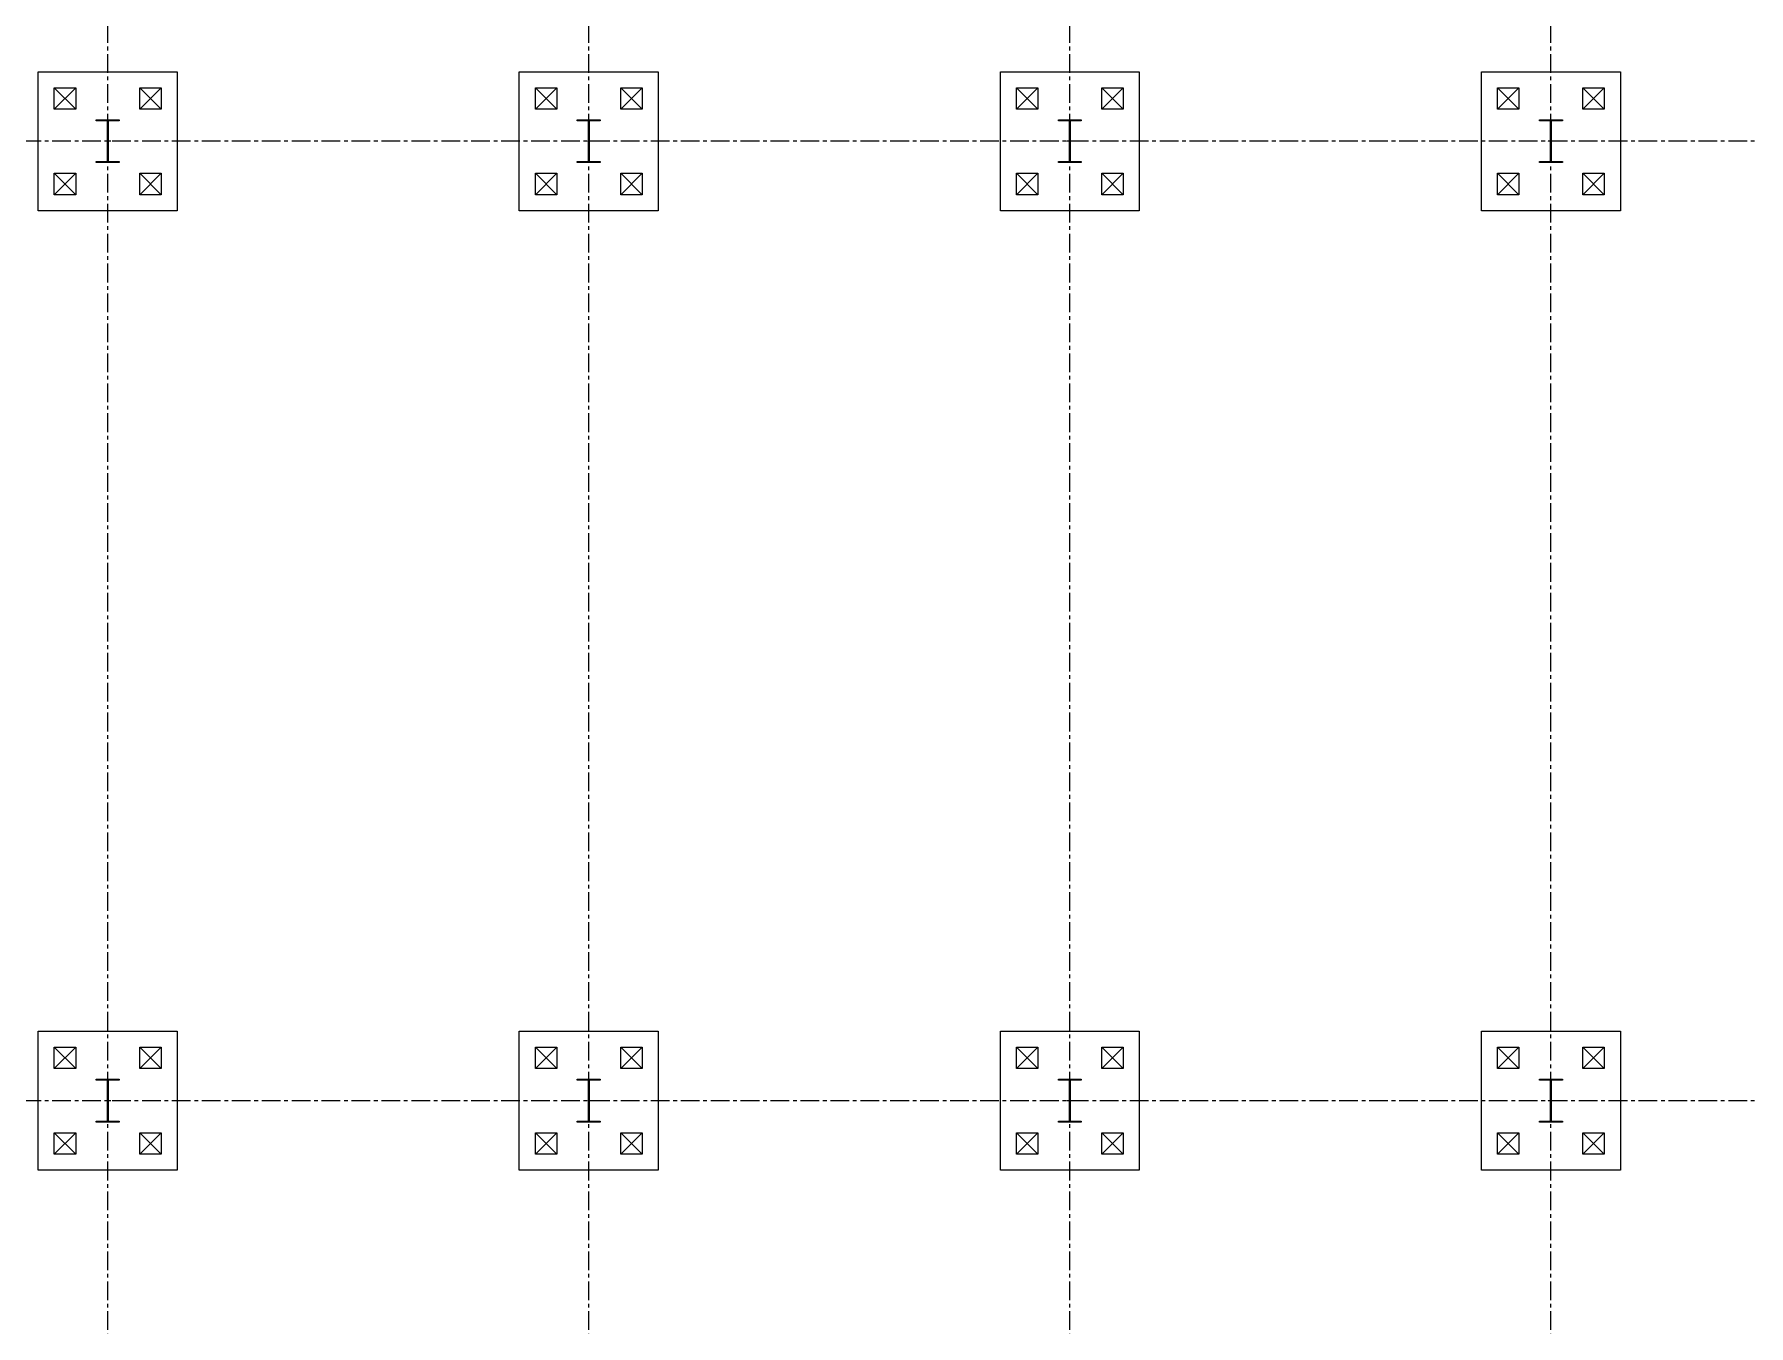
# Model space of a CAD drawing. Extents: x 782294 to 1727252, y -631030 to 17645.
# Drawn here: x 1136604 to 1168680, y -573578 to -549418 of the extents above; entities that cross this region are included whole.
import ezdxf

# ---------------------------------------------------------------- set-up
doc = ezdxf.new("R2010")
doc.units = 0
doc.linetypes.add('CENTER', pattern=[2, 1.25, -0.25, 0.25, -0.25])
for name, color, linetype in [('!ZN3-铝板幕墙-3', 3, 'Continuous'), ('A-AXIS-DP', 126, 'Continuous'), ('DOTE', 1, 'CENTER'), ('S-DOTE1', 140, 'CENTER'), ('S-HATCH1-W', 252, 'Continuous')]:
    doc.layers.add(name, color=color, linetype=linetype)
doc.layers.add('S-col', color=2, linetype='Continuous', lineweight=0)
doc.layers.add('S-zhuang', color=1, linetype='Continuous', lineweight=0)

# ---------------------------------------------------------------- blocks, each defined once
blk = doc.blocks.new('20250821100720')
at = {"layer": 'DOTE', "ltscale": 280}
for p, q in [((139000, -8180), (139000, 83777.4)), ((148000, -8180), (148000, 83777.4)), ((157000, -8180), (157000, 83777.4)), ((166000, -8180), (166000, 83777.4)), ((195431, 35900), (-7455.8, 35900)), ((195431, 17950), (-7455.8, 17950))]:
    blk.add_line(p, q, dxfattribs=at)
blk = doc.blocks.new('S-ZHUANG-400')
at = {"layer": 'S-zhuang'}
for p, q in [((200, -200), (-200, 200)), ((-200, -200), (200, 200))]:
    blk.add_line(p, q, dxfattribs=at)
blk.add_lwpolyline([(-200, 200), (200, 200), (200, -200), (-200, -200)], close=True, dxfattribs=at)
blk = doc.blocks.new('CT4')
at = {"layer": 'S-DOTE1', "ltscale": 0.25}
for p, q in [((-99971, -169242), (-100091, -169242)), ((-100031, -169182), (-100031, -169302))]:
    blk.add_line(p, q, dxfattribs=at)
at = {"layer": 'S-HATCH1-W'}
blk.add_lwpolyline([(-101331, -170542), (-101331, -167942), (-98731, -167942), (-98731, -170542)], close=True, dxfattribs=at)
at = {"layer": 'S-zhuang', "rotation": 90}
for p in [(-100831, -168442), (-99231, -168442), (-100831, -170042), (-99231, -170042)]:
    blk.add_blockref('S-ZHUANG-400', p, dxfattribs=at)
blk = doc.blocks.new('A$C46867589')
at = {"layer": 'S-col'}
for points in [[(138785, 36300), (139215, 36300), (139215, 36282), (139006, 36282), (139006, 35518), (139215, 35518), (139215, 35500), (138785, 35500), (138785, 35518), (138994, 35518), (138994, 36282), (138785, 36282)], [(147785, 36300), (148215, 36300), (148215, 36282), (148006, 36282), (148006, 35518), (148215, 35518), (148215, 35500), (147785, 35500), (147785, 35518), (147994, 35518), (147994, 36282), (147785, 36282)], [(156785, 36300), (157215, 36300), (157215, 36282), (157006, 36282), (157006, 35518), (157215, 35518), (157215, 35500), (156785, 35500), (156785, 35518), (156994, 35518), (156994, 36282), (156785, 36282)], [(165785, 36300), (166215, 36300), (166215, 36282), (166006, 36282), (166006, 35518), (166215, 35518), (166215, 35500), (165785, 35500), (165785, 35518), (165994, 35518), (165994, 36282), (165785, 36282)], [(138785, 18350), (139215, 18350), (139215, 18332), (139006, 18332), (139006, 17568), (139215, 17568), (139215, 17550), (138785, 17550), (138785, 17568), (138994, 17568), (138994, 18332), (138785, 18332)], [(147785, 18350), (148215, 18350), (148215, 18332), (148006, 18332), (148006, 17568), (148215, 17568), (148215, 17550), (147785, 17550), (147785, 17568), (147994, 17568), (147994, 18332), (147785, 18332)], [(156785, 18350), (157215, 18350), (157215, 18332), (157006, 18332), (157006, 17568), (157215, 17568), (157215, 17550), (156785, 17550), (156785, 17568), (156994, 17568), (156994, 18332), (156785, 18332)], [(165785, 18350), (166215, 18350), (166215, 18332), (166006, 18332), (166006, 17568), (166215, 17568), (166215, 17550), (165785, 17550), (165785, 17568), (165994, 17568), (165994, 18332), (165785, 18332)]]:
    blk.add_lwpolyline(points, close=True, dxfattribs=at)
at = {"layer": 'S-zhuang'}
for p in [(239031, 205142), (248031, 205142), (257031, 205142), (266031, 205142), (239031, 187192), (248031, 187192), (257031, 187192), (266031, 187192)]:
    blk.add_blockref('CT4', p, dxfattribs=at)

msp = doc.modelspace()

# ---------------------------------------------------------------- block references
at = {"layer": '!ZN3-铝板幕墙-3', "ltscale": 1750}
msp.add_blockref('A$C46867589', (998978.7, -587318.4), dxfattribs=at)
at = {"layer": 'A-AXIS-DP', "ltscale": 2800}
msp.add_blockref('20250821100720', (998978.7, -587318.4), dxfattribs=at)

doc.saveas('drawing.dxf')
